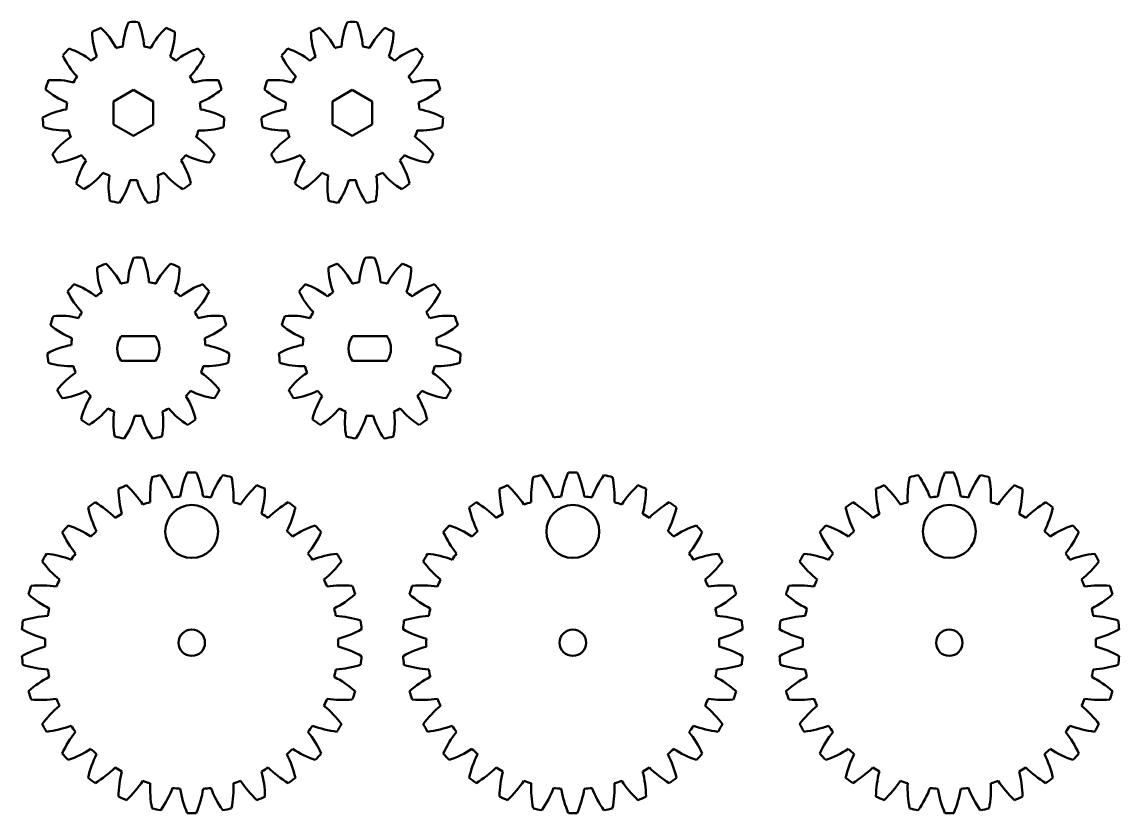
# Model space of a CAD drawing. Header units: millimetres. Extents: x 24 to 236, y 419 to 509.
# Drawn here: x 111.9 to 236.4, y 419.1 to 508.8 of the extents above; entities that cross this region are included whole.
import ezdxf

# ---------------------------------------------------------------- set-up
doc = ezdxf.new("R2010")
doc.units = ezdxf.units.MM
doc.layers.add('Visible (ANSI)', color=7, linetype='Continuous', lineweight=50)

msp = doc.modelspace()

# ---------------------------------------------------------------- linework, layer by layer
at = {"layer": 'Visible (ANSI)'}
for p, q in [((122.3, 499.77), (124.55, 501.07)), ((124.55, 501.07), (126.8, 499.77)), ((147.12, 499.77), (149.37, 501.07)), ((149.37, 501.07), (151.62, 499.77)), ((122.3, 497.17), (122.3, 499.77)), ((126.8, 499.77), (126.8, 497.17)), ((147.12, 497.17), (147.12, 499.77)), ((151.62, 499.77), (151.62, 497.17)), ((124.55, 495.87), (122.3, 497.17)), ((126.8, 497.17), (124.55, 495.87)), ((149.37, 495.87), (147.12, 497.17)), ((151.62, 497.17), (149.37, 495.87)), ((123.15, 473.14), (127.05, 473.14)), ((149.41, 473.14), (153.31, 473.14)), ((127.05, 470.34), (123.15, 470.34)), ((153.31, 470.34), (149.41, 470.34))]:
    msp.add_line(p, q, dxfattribs=at)
for centre, radius in [((131.16, 451.01), 3), ((174.39, 451.01), 3), ((217.1, 451.01), 3), ((131.16, 438.39), 1.5), ((174.39, 438.39), 1.5), ((217.1, 438.39), 1.5)]:
    msp.add_circle(centre, radius, dxfattribs=at)
for centre, radius, start, end in [((124.55, 498.47), 10.32, 111, 117), ((115.07, 501.92), 8.47, 27.5157, 46.9142), ((131.81, 505.48), 8.47, 157.0858, 176.4843), ((124.55, 498.47), 10.32, 87, 93), ((117.3, 505.48), 8.47, 3.5157, 22.9142), ((134.03, 501.92), 8.47, 133.0858, 152.4843), ((124.55, 498.47), 10.32, 63, 69), ((149.37, 498.47), 10.32, 111, 117), ((139.89, 501.92), 8.47, 27.5157, 46.9142), ((156.62, 505.48), 8.47, 157.0858, 176.4843), ((149.37, 498.47), 10.32, 87, 93), ((142.11, 505.48), 8.47, 3.5157, 22.9142), ((158.85, 501.92), 8.47, 133.0858, 152.4843), ((149.37, 498.47), 10.32, 63, 69), ((128.33, 507.82), 8.47, 181.0858, 200.4843), ((120.77, 507.82), 8.47, 339.5157, 358.9142), ((153.15, 507.82), 8.47, 181.0858, 200.4843), ((145.59, 507.82), 8.47, 339.5157, 358.9142), ((124.55, 498.47), 10.32, 135, 141), ((114.49, 497.76), 8.47, 51.5157, 70.9142), ((124.55, 498.47), 7.62, 99, 105), ((124.55, 498.47), 7.62, 75, 81), ((134.62, 497.76), 8.47, 109.0858, 128.4843), ((124.55, 498.47), 10.32, 39, 45), ((149.37, 498.47), 10.32, 135, 141), ((139.3, 497.76), 8.47, 51.5157, 70.9142), ((149.37, 498.47), 7.62, 99, 105), ((149.37, 498.47), 7.62, 75, 81), ((159.43, 497.76), 8.47, 109.0858, 128.4843), ((149.37, 498.47), 10.32, 39, 45), ((124.2, 508.55), 8.47, 205.0858, 224.4843), ((124.55, 498.47), 7.62, 123, 129), ((124.55, 498.47), 7.62, 51, 57), ((124.91, 508.55), 8.47, 315.5157, 334.9142), ((149.02, 508.55), 8.47, 205.0858, 224.4843), ((149.37, 498.47), 7.62, 123, 129), ((149.37, 498.47), 7.62, 51, 57), ((149.72, 508.55), 8.47, 315.5157, 334.9142), ((124.55, 498.47), 10.32, 159, 165), ((115.65, 493.73), 8.47, 75.5157, 94.9142), ((124.55, 498.47), 7.62, 147, 153), ((124.55, 498.47), 7.62, 27, 33), ((133.46, 493.73), 8.47, 85.0858, 104.4843), ((124.55, 498.47), 10.32, 15, 21), ((149.37, 498.47), 10.32, 159, 165), ((140.46, 493.73), 8.47, 75.5157, 94.9142), ((149.37, 498.47), 7.62, 147, 153), ((149.37, 498.47), 7.62, 27, 33), ((158.27, 493.73), 8.47, 85.0858, 104.4843), ((149.37, 498.47), 10.32, 15, 21), ((120.13, 507.54), 8.47, 229.0858, 248.4843), ((128.98, 507.54), 8.47, 291.5157, 310.9142), ((144.95, 507.54), 8.47, 229.0858, 248.4843), ((153.79, 507.54), 8.47, 291.5157, 310.9142), ((124.55, 498.47), 7.62, 171, 177), ((124.55, 498.47), 7.62, 3, 9), ((149.37, 498.47), 7.62, 171, 177), ((149.37, 498.47), 7.62, 3, 9), ((118.34, 490.52), 8.47, 99.5157, 118.9142), ((124.55, 498.47), 10.32, 183, 189), ((130.76, 490.52), 8.47, 61.0858, 80.4843), ((124.55, 498.47), 10.32, 351, 357), ((143.16, 490.52), 8.47, 99.5157, 118.9142), ((149.37, 498.47), 10.32, 183, 189), ((155.58, 490.52), 8.47, 61.0858, 80.4843), ((149.37, 498.47), 10.32, 351, 357), ((116.83, 504.95), 8.47, 253.0858, 272.4843), ((132.28, 504.95), 8.47, 267.5157, 286.9142), ((141.64, 504.95), 8.47, 253.0858, 272.4843), ((157.09, 504.95), 8.47, 267.5157, 286.9142), ((122.11, 488.68), 8.47, 123.5157, 142.9142), ((124.55, 498.47), 7.62, 195, 201), ((124.55, 498.47), 7.62, 339, 345), ((126.99, 488.68), 8.47, 37.0858, 56.4843), ((146.93, 488.68), 8.47, 123.5157, 142.9142), ((149.37, 498.47), 7.62, 195, 201), ((149.37, 498.47), 7.62, 339, 345), ((151.81, 488.68), 8.47, 37.0858, 56.4843), ((124.55, 498.47), 10.32, 207, 213), ((114.86, 501.25), 8.47, 277.0858, 296.4843), ((126.31, 488.53), 8.47, 147.5157, 166.9142), ((124.55, 498.47), 7.62, 219, 225), ((124.55, 498.47), 7.62, 315, 321), ((122.8, 488.53), 8.47, 13.0858, 32.4843), ((134.25, 501.25), 8.47, 243.5157, 262.9142), ((124.55, 498.47), 10.32, 327, 333), ((149.37, 498.47), 10.32, 207, 213), ((139.67, 501.25), 8.47, 277.0858, 296.4843), ((151.12, 488.53), 8.47, 147.5157, 166.9142), ((149.37, 498.47), 7.62, 219, 225), ((149.37, 498.47), 7.62, 315, 321), ((147.61, 488.53), 8.47, 13.0858, 32.4843), ((159.06, 501.25), 8.47, 243.5157, 262.9142), ((149.37, 498.47), 10.32, 327, 333), ((114.56, 497.07), 8.47, 301.0858, 320.4843), ((124.55, 498.47), 7.62, 243, 249), ((124.55, 498.47), 7.62, 291, 297), ((134.54, 497.07), 8.47, 219.5157, 238.9142), ((139.38, 497.07), 8.47, 301.0858, 320.4843), ((149.37, 498.47), 7.62, 243, 249), ((149.37, 498.47), 7.62, 291, 297), ((159.36, 497.07), 8.47, 219.5157, 238.9142), ((124.55, 498.47), 10.32, 231, 237), ((130.2, 490.11), 8.47, 171.5157, 190.9142), ((116, 493.12), 8.47, 325.0858, 344.4843), ((124.55, 498.47), 7.62, 267, 273), ((133.11, 493.12), 8.47, 195.5157, 214.9142), ((118.91, 490.11), 8.47, 349.0858, 8.4843), ((124.55, 498.47), 10.32, 303, 309), ((149.37, 498.47), 10.32, 231, 237), ((155.01, 490.11), 8.47, 171.5157, 190.9142), ((140.81, 493.12), 8.47, 325.0858, 344.4843), ((149.37, 498.47), 7.62, 267, 273), ((157.92, 493.12), 8.47, 195.5157, 214.9142), ((143.72, 490.11), 8.47, 349.0858, 8.4843), ((149.37, 498.47), 10.32, 303, 309), ((124.55, 498.47), 10.32, 255, 261), ((124.55, 498.47), 10.32, 279, 285), ((149.37, 498.47), 10.32, 255, 261), ((149.37, 498.47), 10.32, 279, 285), ((132.36, 478.74), 8.47, 157.0858, 176.4843), ((125.1, 471.74), 10.32, 87, 93), ((117.85, 478.74), 8.47, 3.5157, 22.9142), ((158.62, 478.74), 8.47, 157.0858, 176.4843), ((151.36, 471.74), 10.32, 87, 93), ((144.1, 478.74), 8.47, 3.5157, 22.9142), ((125.1, 471.74), 10.32, 111, 117), ((128.88, 481.09), 8.47, 181.0858, 200.4843), ((115.62, 475.19), 8.47, 27.5157, 46.9142), ((134.58, 475.19), 8.47, 133.0858, 152.4843), ((125.1, 471.74), 10.32, 63, 69), ((121.32, 481.09), 8.47, 339.5157, 358.9142), ((151.36, 471.74), 10.32, 111, 117), ((155.14, 481.09), 8.47, 181.0858, 200.4843), ((141.88, 475.19), 8.47, 27.5157, 46.9142), ((160.84, 475.19), 8.47, 133.0858, 152.4843), ((151.36, 471.74), 10.32, 63, 69), ((147.58, 481.09), 8.47, 339.5157, 358.9142), ((125.1, 471.74), 7.62, 99, 105), ((125.1, 471.74), 7.62, 75, 81), ((151.36, 471.74), 7.62, 99, 105), ((151.36, 471.74), 7.62, 75, 81), ((125.1, 471.74), 10.32, 135, 141), ((124.75, 481.82), 8.47, 205.0858, 224.4843), ((115.04, 471.03), 8.47, 51.5157, 70.9142), ((125.1, 471.74), 7.62, 123, 129), ((125.1, 471.74), 7.62, 51, 57), ((135.17, 471.03), 8.47, 109.0858, 128.4843), ((125.45, 481.82), 8.47, 315.5157, 334.9142), ((125.1, 471.74), 10.32, 39, 45), ((151.36, 471.74), 10.32, 135, 141), ((151.01, 481.82), 8.47, 205.0858, 224.4843), ((141.3, 471.03), 8.47, 51.5157, 70.9142), ((151.36, 471.74), 7.62, 123, 129), ((151.36, 471.74), 7.62, 51, 57), ((161.42, 471.03), 8.47, 109.0858, 128.4843), ((151.71, 481.82), 8.47, 315.5157, 334.9142), ((151.36, 471.74), 10.32, 39, 45), ((116.2, 467), 8.47, 75.5157, 94.9142), ((125.1, 471.74), 7.62, 147, 153), ((125.1, 471.74), 7.62, 27, 33), ((134.01, 467), 8.47, 85.0858, 104.4843), ((142.45, 467), 8.47, 75.5157, 94.9142), ((151.36, 471.74), 7.62, 147, 153), ((151.36, 471.74), 7.62, 27, 33), ((160.27, 467), 8.47, 85.0858, 104.4843), ((125.1, 471.74), 10.32, 159, 165), ((120.68, 480.81), 8.47, 229.0858, 248.4843), ((129.53, 480.81), 8.47, 291.5157, 310.9142), ((125.1, 471.74), 10.32, 15, 21), ((151.36, 471.74), 10.32, 159, 165), ((146.94, 480.81), 8.47, 229.0858, 248.4843), ((155.78, 480.81), 8.47, 291.5157, 310.9142), ((151.36, 471.74), 10.32, 15, 21), ((125.1, 471.74), 2.4, 144.3147, 215.6853), ((125.1, 471.74), 2.4, 324.3147, 35.6853), ((151.36, 471.74), 2.4, 144.3147, 215.6853), ((151.36, 471.74), 2.4, 324.3147, 35.6853), ((118.89, 463.79), 8.47, 99.5157, 118.9142), ((125.1, 471.74), 7.62, 171, 177), ((125.1, 471.74), 7.62, 3, 9), ((131.31, 463.79), 8.47, 61.0858, 80.4843), ((145.15, 463.79), 8.47, 99.5157, 118.9142), ((151.36, 471.74), 7.62, 171, 177), ((151.36, 471.74), 7.62, 3, 9), ((157.57, 463.79), 8.47, 61.0858, 80.4843), ((125.1, 471.74), 10.32, 183, 189), ((125.1, 471.74), 10.32, 351, 357), ((151.36, 471.74), 10.32, 183, 189), ((151.36, 471.74), 10.32, 351, 357), ((117.38, 478.22), 8.47, 253.0858, 272.4843), ((125.1, 471.74), 7.62, 195, 201), ((125.1, 471.74), 7.62, 339, 345), ((132.83, 478.22), 8.47, 267.5157, 286.9142), ((143.63, 478.22), 8.47, 253.0858, 272.4843), ((151.36, 471.74), 7.62, 195, 201), ((151.36, 471.74), 7.62, 339, 345), ((159.09, 478.22), 8.47, 267.5157, 286.9142), ((122.66, 461.95), 8.47, 123.5157, 142.9142), ((127.54, 461.95), 8.47, 37.0858, 56.4843), ((148.92, 461.95), 8.47, 123.5157, 142.9142), ((153.8, 461.95), 8.47, 37.0858, 56.4843), ((125.1, 471.74), 10.32, 207, 213), ((115.41, 474.52), 8.47, 277.0858, 296.4843), ((125.1, 471.74), 7.62, 219, 225), ((125.1, 471.74), 7.62, 315, 321), ((134.8, 474.52), 8.47, 243.5157, 262.9142), ((125.1, 471.74), 10.32, 327, 333), ((151.36, 471.74), 10.32, 207, 213), ((141.66, 474.52), 8.47, 277.0858, 296.4843), ((151.36, 471.74), 7.62, 219, 225), ((151.36, 471.74), 7.62, 315, 321), ((161.06, 474.52), 8.47, 243.5157, 262.9142), ((151.36, 471.74), 10.32, 327, 333), ((126.86, 461.8), 8.47, 147.5157, 166.9142), ((123.35, 461.8), 8.47, 13.0858, 32.4843), ((153.11, 461.8), 8.47, 147.5157, 166.9142), ((149.61, 461.8), 8.47, 13.0858, 32.4843), ((115.11, 470.33), 8.47, 301.0858, 320.4843), ((125.1, 471.74), 7.62, 243, 249), ((130.75, 463.37), 8.47, 171.5157, 190.9142), ((119.46, 463.37), 8.47, 349.0858, 8.4843), ((125.1, 471.74), 7.62, 291, 297), ((135.09, 470.33), 8.47, 219.5157, 238.9142), ((141.37, 470.33), 8.47, 301.0858, 320.4843), ((151.36, 471.74), 7.62, 243, 249), ((157, 463.37), 8.47, 171.5157, 190.9142), ((145.72, 463.37), 8.47, 349.0858, 8.4843), ((151.36, 471.74), 7.62, 291, 297), ((161.35, 470.33), 8.47, 219.5157, 238.9142), ((125.1, 471.74), 10.32, 231, 237), ((116.55, 466.39), 8.47, 325.0858, 344.4843), ((125.1, 471.74), 7.62, 267, 273), ((133.66, 466.39), 8.47, 195.5157, 214.9142), ((125.1, 471.74), 10.32, 303, 309), ((151.36, 471.74), 10.32, 231, 237), ((142.81, 466.39), 8.47, 325.0858, 344.4843), ((151.36, 471.74), 7.62, 267, 273), ((159.92, 466.39), 8.47, 195.5157, 214.9142), ((151.36, 471.74), 10.32, 303, 309), ((125.1, 471.74), 10.32, 255, 261), ((125.1, 471.74), 10.32, 279, 285), ((151.36, 471.74), 10.32, 255, 261), ((151.36, 471.74), 10.32, 279, 285), ((138.41, 454.88), 11.98, 168.933, 182.6336), ((131.16, 438.39), 19.32, 100.5, 103.5), ((117.83, 450.5), 11.98, 21.3664, 35.067), ((141.67, 453.01), 11.98, 156.933, 170.6336), ((131.16, 438.39), 19.32, 88.5, 91.5), ((120.64, 453.01), 11.98, 9.3664, 23.067), ((144.48, 450.5), 11.98, 144.933, 158.6336), ((131.16, 438.39), 19.32, 76.5, 79.5), ((123.91, 454.88), 11.98, 357.3664, 11.067), ((181.64, 454.88), 11.98, 168.933, 182.6336), ((174.39, 438.39), 19.32, 100.5, 103.5), ((161.06, 450.5), 11.98, 21.3664, 35.067), ((184.9, 453.01), 11.98, 156.933, 170.6336), ((174.39, 438.39), 19.32, 88.5, 91.5), ((163.87, 453.01), 11.98, 9.3664, 23.067), ((187.71, 450.5), 11.98, 144.933, 158.6336), ((174.39, 438.39), 19.32, 76.5, 79.5), ((167.14, 454.88), 11.98, 357.3664, 11.067), ((224.35, 454.88), 11.98, 168.933, 182.6336), ((217.1, 438.39), 19.32, 100.5, 103.5), ((203.77, 450.5), 11.98, 21.3664, 35.067), ((227.62, 453.01), 11.98, 156.933, 170.6336), ((217.1, 438.39), 19.32, 88.5, 91.5), ((206.58, 453.01), 11.98, 9.3664, 23.067), ((230.42, 450.5), 11.98, 144.933, 158.6336), ((217.1, 438.39), 19.32, 76.5, 79.5), ((209.85, 454.88), 11.98, 357.3664, 11.067), ((131.16, 438.39), 19.32, 112.5, 115.5), ((134.82, 456.03), 11.98, 180.933, 194.6336), ((115.6, 447.47), 11.98, 33.3664, 47.067), ((146.71, 447.47), 11.98, 132.933, 146.6336), ((131.16, 438.39), 19.32, 64.5, 67.5), ((127.49, 456.03), 11.98, 345.3664, 359.067), ((174.39, 438.39), 19.32, 112.5, 115.5), ((178.05, 456.03), 11.98, 180.933, 194.6336), ((158.83, 447.47), 11.98, 33.3664, 47.067), ((189.94, 447.47), 11.98, 132.933, 146.6336), ((174.39, 438.39), 19.32, 64.5, 67.5), ((170.72, 456.03), 11.98, 345.3664, 359.067), ((217.1, 438.39), 19.32, 112.5, 115.5), ((220.76, 456.03), 11.98, 180.933, 194.6336), ((201.54, 447.47), 11.98, 33.3664, 47.067), ((232.65, 447.47), 11.98, 132.933, 146.6336), ((217.1, 438.39), 19.32, 64.5, 67.5), ((213.43, 456.03), 11.98, 345.3664, 359.067), ((131.16, 438.39), 19.32, 124.5, 127.5), ((114.05, 444.04), 11.98, 45.3664, 59.067), ((131.16, 438.39), 16.62, 106.5, 109.5), ((131.16, 438.39), 16.62, 94.5, 97.5), ((131.16, 438.39), 16.62, 82.5, 85.5), ((131.16, 438.39), 16.62, 70.5, 73.5), ((148.26, 444.04), 11.98, 120.933, 134.6336), ((131.16, 438.39), 19.32, 52.5, 55.5), ((174.39, 438.39), 19.32, 124.5, 127.5), ((157.28, 444.04), 11.98, 45.3664, 59.067), ((174.39, 438.39), 16.62, 106.5, 109.5), ((174.39, 438.39), 16.62, 94.5, 97.5), ((174.39, 438.39), 16.62, 82.5, 85.5), ((174.39, 438.39), 16.62, 70.5, 73.5), ((191.49, 444.04), 11.98, 120.933, 134.6336), ((174.39, 438.39), 19.32, 52.5, 55.5), ((217.1, 438.39), 19.32, 124.5, 127.5), ((199.99, 444.04), 11.98, 45.3664, 59.067), ((217.1, 438.39), 16.62, 106.5, 109.5), ((217.1, 438.39), 16.62, 94.5, 97.5), ((217.1, 438.39), 16.62, 82.5, 85.5), ((217.1, 438.39), 16.62, 70.5, 73.5), ((234.2, 444.04), 11.98, 120.933, 134.6336), ((217.1, 438.39), 19.32, 52.5, 55.5), ((131.07, 456.4), 11.98, 192.933, 206.6336), ((131.24, 456.4), 11.98, 333.3664, 347.067), ((174.3, 456.4), 11.98, 192.933, 206.6336), ((174.47, 456.4), 11.98, 333.3664, 347.067), ((217.01, 456.4), 11.98, 192.933, 206.6336), ((217.18, 456.4), 11.98, 333.3664, 347.067), ((131.16, 438.39), 16.62, 118.5, 121.5), ((131.16, 438.39), 16.62, 58.5, 61.5), ((174.39, 438.39), 16.62, 118.5, 121.5), ((174.39, 438.39), 16.62, 58.5, 61.5), ((217.1, 438.39), 16.62, 118.5, 121.5), ((217.1, 438.39), 16.62, 58.5, 61.5), ((131.16, 438.39), 19.32, 136.5, 139.5), ((127.33, 455.99), 11.98, 204.933, 218.6336), ((113.25, 440.36), 11.98, 57.3664, 71.067), ((131.16, 438.39), 16.62, 130.5, 133.5), ((131.16, 438.39), 16.62, 46.5, 49.5), ((149.06, 440.36), 11.98, 108.933, 122.6336), ((134.98, 455.99), 11.98, 321.3664, 335.067), ((131.16, 438.39), 19.32, 40.5, 43.5), ((174.39, 438.39), 19.32, 136.5, 139.5), ((170.56, 455.99), 11.98, 204.933, 218.6336), ((156.48, 440.36), 11.98, 57.3664, 71.067), ((174.39, 438.39), 16.62, 130.5, 133.5), ((174.39, 438.39), 16.62, 46.5, 49.5), ((192.29, 440.36), 11.98, 108.933, 122.6336), ((178.21, 455.99), 11.98, 321.3664, 335.067), ((174.39, 438.39), 19.32, 40.5, 43.5), ((217.1, 438.39), 19.32, 136.5, 139.5), ((213.27, 455.99), 11.98, 204.933, 218.6336), ((199.19, 440.36), 11.98, 57.3664, 71.067), ((217.1, 438.39), 16.62, 130.5, 133.5), ((217.1, 438.39), 16.62, 46.5, 49.5), ((235, 440.36), 11.98, 108.933, 122.6336), ((220.92, 455.99), 11.98, 321.3664, 335.067), ((217.1, 438.39), 19.32, 40.5, 43.5), ((131.16, 438.39), 19.32, 148.5, 151.5), ((113.24, 436.59), 11.98, 69.3664, 83.067), ((131.16, 438.39), 16.62, 142.5, 145.5), ((131.16, 438.39), 16.62, 34.5, 37.5), ((149.08, 436.59), 11.98, 96.933, 110.6336), ((131.16, 438.39), 19.32, 28.5, 31.5), ((174.39, 438.39), 19.32, 148.5, 151.5), ((156.47, 436.59), 11.98, 69.3664, 83.067), ((174.39, 438.39), 16.62, 142.5, 145.5), ((174.39, 438.39), 16.62, 34.5, 37.5), ((192.31, 436.59), 11.98, 96.933, 110.6336), ((174.39, 438.39), 19.32, 28.5, 31.5), ((217.1, 438.39), 19.32, 148.5, 151.5), ((199.18, 436.59), 11.98, 69.3664, 83.067), ((217.1, 438.39), 16.62, 142.5, 145.5), ((217.1, 438.39), 16.62, 34.5, 37.5), ((235.02, 436.59), 11.98, 96.933, 110.6336), ((217.1, 438.39), 19.32, 28.5, 31.5), ((123.76, 454.81), 11.98, 216.933, 230.6336), ((138.56, 454.81), 11.98, 309.3664, 323.067), ((166.99, 454.81), 11.98, 216.933, 230.6336), ((181.79, 454.81), 11.98, 309.3664, 323.067), ((209.7, 454.81), 11.98, 216.933, 230.6336), ((224.5, 454.81), 11.98, 309.3664, 323.067), ((131.16, 438.39), 19.32, 160.5, 163.5), ((114, 432.91), 11.98, 81.3664, 95.067), ((131.16, 438.39), 16.62, 154.5, 157.5), ((131.16, 438.39), 16.62, 22.5, 25.5), ((148.31, 432.91), 11.98, 84.933, 98.6336), ((131.16, 438.39), 19.32, 16.5, 19.5), ((174.39, 438.39), 19.32, 160.5, 163.5), ((157.23, 432.91), 11.98, 81.3664, 95.067), ((174.39, 438.39), 16.62, 154.5, 157.5), ((174.39, 438.39), 16.62, 22.5, 25.5), ((191.54, 432.91), 11.98, 84.933, 98.6336), ((174.39, 438.39), 19.32, 16.5, 19.5), ((217.1, 438.39), 19.32, 160.5, 163.5), ((199.94, 432.91), 11.98, 81.3664, 95.067), ((217.1, 438.39), 16.62, 154.5, 157.5), ((217.1, 438.39), 16.62, 22.5, 25.5), ((234.25, 432.91), 11.98, 84.933, 98.6336), ((217.1, 438.39), 19.32, 16.5, 19.5), ((120.5, 452.91), 11.98, 228.933, 242.6336), ((141.81, 452.91), 11.98, 297.3664, 311.067), ((163.73, 452.91), 11.98, 228.933, 242.6336), ((185.04, 452.91), 11.98, 297.3664, 311.067), ((206.44, 452.91), 11.98, 228.933, 242.6336), ((227.75, 452.91), 11.98, 297.3664, 311.067), ((131.16, 438.39), 16.62, 166.5, 169.5), ((131.16, 438.39), 16.62, 10.5, 13.5), ((174.39, 438.39), 16.62, 166.5, 169.5), ((174.39, 438.39), 16.62, 10.5, 13.5), ((217.1, 438.39), 16.62, 166.5, 169.5), ((217.1, 438.39), 16.62, 10.5, 13.5), ((131.16, 438.39), 19.32, 172.5, 175.5), ((115.52, 429.46), 11.98, 93.3664, 107.067), ((146.79, 429.46), 11.98, 72.933, 86.6336), ((131.16, 438.39), 19.32, 4.5, 7.5), ((174.39, 438.39), 19.32, 172.5, 175.5), ((158.75, 429.46), 11.98, 93.3664, 107.067), ((190.02, 429.46), 11.98, 72.933, 86.6336), ((174.39, 438.39), 19.32, 4.5, 7.5), ((217.1, 438.39), 19.32, 172.5, 175.5), ((201.46, 429.46), 11.98, 93.3664, 107.067), ((232.73, 429.46), 11.98, 72.933, 86.6336), ((217.1, 438.39), 19.32, 4.5, 7.5), ((117.72, 450.38), 11.98, 240.933, 254.6336), ((144.6, 450.38), 11.98, 285.3664, 299.067), ((160.95, 450.38), 11.98, 240.933, 254.6336), ((187.83, 450.38), 11.98, 285.3664, 299.067), ((203.66, 450.38), 11.98, 240.933, 254.6336), ((230.54, 450.38), 11.98, 285.3664, 299.067), ((131.16, 438.39), 16.62, 178.5, 181.5), ((131.16, 438.39), 16.62, 358.5, 1.5), ((174.39, 438.39), 16.62, 178.5, 181.5), ((174.39, 438.39), 16.62, 358.5, 1.5), ((217.1, 438.39), 16.62, 178.5, 181.5), ((217.1, 438.39), 16.62, 358.5, 1.5), ((117.72, 426.4), 11.98, 105.3664, 119.067), ((131.16, 438.39), 19.32, 184.5, 187.5), ((144.6, 426.4), 11.98, 60.933, 74.6336), ((131.16, 438.39), 19.32, 352.5, 355.5), ((160.95, 426.4), 11.98, 105.3664, 119.067), ((174.39, 438.39), 19.32, 184.5, 187.5), ((187.83, 426.4), 11.98, 60.933, 74.6336), ((174.39, 438.39), 19.32, 352.5, 355.5), ((203.66, 426.4), 11.98, 105.3664, 119.067), ((217.1, 438.39), 19.32, 184.5, 187.5), ((230.54, 426.4), 11.98, 60.933, 74.6336), ((217.1, 438.39), 19.32, 352.5, 355.5), ((115.52, 447.32), 11.98, 252.933, 266.6336), ((146.79, 447.32), 11.98, 273.3664, 287.067), ((158.75, 447.32), 11.98, 252.933, 266.6336), ((190.02, 447.32), 11.98, 273.3664, 287.067), ((201.46, 447.32), 11.98, 252.933, 266.6336), ((232.73, 447.32), 11.98, 273.3664, 287.067), ((120.5, 423.87), 11.98, 117.3664, 131.067), ((131.16, 438.39), 16.62, 190.5, 193.5), ((131.16, 438.39), 16.62, 346.5, 349.5), ((141.81, 423.87), 11.98, 48.933, 62.6336), ((163.73, 423.87), 11.98, 117.3664, 131.067), ((174.39, 438.39), 16.62, 190.5, 193.5), ((174.39, 438.39), 16.62, 346.5, 349.5), ((185.04, 423.87), 11.98, 48.933, 62.6336), ((206.44, 423.87), 11.98, 117.3664, 131.067), ((217.1, 438.39), 16.62, 190.5, 193.5), ((217.1, 438.39), 16.62, 346.5, 349.5), ((227.75, 423.87), 11.98, 48.933, 62.6336), ((131.16, 438.39), 19.32, 196.5, 199.5), ((114, 443.88), 11.98, 264.933, 278.6336), ((131.16, 438.39), 16.62, 202.5, 205.5), ((131.16, 438.39), 16.62, 334.5, 337.5), ((148.31, 443.88), 11.98, 261.3664, 275.067), ((131.16, 438.39), 19.32, 340.5, 343.5), ((174.39, 438.39), 19.32, 196.5, 199.5), ((157.23, 443.88), 11.98, 264.933, 278.6336), ((174.39, 438.39), 16.62, 202.5, 205.5), ((174.39, 438.39), 16.62, 334.5, 337.5), ((191.54, 443.88), 11.98, 261.3664, 275.067), ((174.39, 438.39), 19.32, 340.5, 343.5), ((217.1, 438.39), 19.32, 196.5, 199.5), ((199.94, 443.88), 11.98, 264.933, 278.6336), ((217.1, 438.39), 16.62, 202.5, 205.5), ((217.1, 438.39), 16.62, 334.5, 337.5), ((234.25, 443.88), 11.98, 261.3664, 275.067), ((217.1, 438.39), 19.32, 340.5, 343.5), ((123.76, 421.97), 11.98, 129.3664, 143.067), ((138.56, 421.97), 11.98, 36.933, 50.6336), ((166.99, 421.97), 11.98, 129.3664, 143.067), ((181.79, 421.97), 11.98, 36.933, 50.6336), ((209.7, 421.97), 11.98, 129.3664, 143.067), ((224.5, 421.97), 11.98, 36.933, 50.6336), ((131.16, 438.39), 19.32, 208.5, 211.5), ((113.24, 440.19), 11.98, 276.933, 290.6336), ((127.33, 420.79), 11.98, 141.3664, 155.067), ((131.16, 438.39), 16.62, 214.5, 217.5), ((131.16, 438.39), 16.62, 322.5, 325.5), ((134.98, 420.79), 11.98, 24.933, 38.6336), ((149.08, 440.19), 11.98, 249.3664, 263.067), ((131.16, 438.39), 19.32, 328.5, 331.5), ((174.39, 438.39), 19.32, 208.5, 211.5), ((156.47, 440.19), 11.98, 276.933, 290.6336), ((170.56, 420.79), 11.98, 141.3664, 155.067), ((174.39, 438.39), 16.62, 214.5, 217.5), ((174.39, 438.39), 16.62, 322.5, 325.5), ((178.21, 420.79), 11.98, 24.933, 38.6336), ((192.31, 440.19), 11.98, 249.3664, 263.067), ((174.39, 438.39), 19.32, 328.5, 331.5), ((217.1, 438.39), 19.32, 208.5, 211.5), ((199.18, 440.19), 11.98, 276.933, 290.6336), ((213.27, 420.79), 11.98, 141.3664, 155.067), ((217.1, 438.39), 16.62, 214.5, 217.5), ((217.1, 438.39), 16.62, 322.5, 325.5), ((220.92, 420.79), 11.98, 24.933, 38.6336), ((235.02, 440.19), 11.98, 249.3664, 263.067), ((217.1, 438.39), 19.32, 328.5, 331.5), ((131.16, 438.39), 19.32, 220.5, 223.5), ((113.25, 436.43), 11.98, 288.933, 302.6336), ((131.07, 420.38), 11.98, 153.3664, 167.067), ((131.16, 438.39), 16.62, 226.5, 229.5), ((131.16, 438.39), 16.62, 310.5, 313.5), ((131.24, 420.38), 11.98, 12.933, 26.6336), ((149.06, 436.43), 11.98, 237.3664, 251.067), ((131.16, 438.39), 19.32, 316.5, 319.5), ((174.39, 438.39), 19.32, 220.5, 223.5), ((156.48, 436.43), 11.98, 288.933, 302.6336), ((174.3, 420.38), 11.98, 153.3664, 167.067), ((174.39, 438.39), 16.62, 226.5, 229.5), ((174.39, 438.39), 16.62, 310.5, 313.5), ((174.47, 420.38), 11.98, 12.933, 26.6336), ((192.29, 436.43), 11.98, 237.3664, 251.067), ((174.39, 438.39), 19.32, 316.5, 319.5), ((217.1, 438.39), 19.32, 220.5, 223.5), ((199.19, 436.43), 11.98, 288.933, 302.6336), ((217.01, 420.38), 11.98, 153.3664, 167.067), ((217.1, 438.39), 16.62, 226.5, 229.5), ((217.1, 438.39), 16.62, 310.5, 313.5), ((217.18, 420.38), 11.98, 12.933, 26.6336), ((235, 436.43), 11.98, 237.3664, 251.067), ((217.1, 438.39), 19.32, 316.5, 319.5), ((114.05, 432.75), 11.98, 300.933, 314.6336), ((131.16, 438.39), 16.62, 238.5, 241.5), ((134.82, 420.76), 11.98, 165.3664, 179.067), ((131.16, 438.39), 16.62, 298.5, 301.5), ((127.49, 420.76), 11.98, 0.933, 14.6336), ((148.26, 432.75), 11.98, 225.3664, 239.067), ((157.28, 432.75), 11.98, 300.933, 314.6336), ((174.39, 438.39), 16.62, 238.5, 241.5), ((178.05, 420.76), 11.98, 165.3664, 179.067), ((174.39, 438.39), 16.62, 298.5, 301.5), ((170.72, 420.76), 11.98, 0.933, 14.6336), ((191.49, 432.75), 11.98, 225.3664, 239.067), ((199.99, 432.75), 11.98, 300.933, 314.6336), ((217.1, 438.39), 16.62, 238.5, 241.5), ((220.76, 420.76), 11.98, 165.3664, 179.067), ((217.1, 438.39), 16.62, 298.5, 301.5), ((213.43, 420.76), 11.98, 0.933, 14.6336), ((234.2, 432.75), 11.98, 225.3664, 239.067), ((131.16, 438.39), 19.32, 232.5, 235.5), ((115.6, 429.32), 11.98, 312.933, 326.6336), ((131.16, 438.39), 16.62, 250.5, 253.5), ((138.41, 421.91), 11.98, 177.3664, 191.067), ((123.91, 421.91), 11.98, 348.933, 2.6336), ((131.16, 438.39), 16.62, 286.5, 289.5), ((146.71, 429.32), 11.98, 213.3664, 227.067), ((131.16, 438.39), 19.32, 304.5, 307.5), ((174.39, 438.39), 19.32, 232.5, 235.5), ((158.83, 429.32), 11.98, 312.933, 326.6336), ((174.39, 438.39), 16.62, 250.5, 253.5), ((181.64, 421.91), 11.98, 177.3664, 191.067), ((167.14, 421.91), 11.98, 348.933, 2.6336), ((174.39, 438.39), 16.62, 286.5, 289.5), ((189.94, 429.32), 11.98, 213.3664, 227.067), ((174.39, 438.39), 19.32, 304.5, 307.5), ((217.1, 438.39), 19.32, 232.5, 235.5), ((201.54, 429.32), 11.98, 312.933, 326.6336), ((217.1, 438.39), 16.62, 250.5, 253.5), ((224.35, 421.91), 11.98, 177.3664, 191.067), ((209.85, 421.91), 11.98, 348.933, 2.6336), ((217.1, 438.39), 16.62, 286.5, 289.5), ((232.65, 429.32), 11.98, 213.3664, 227.067), ((217.1, 438.39), 19.32, 304.5, 307.5), ((131.16, 438.39), 19.32, 244.5, 247.5), ((117.83, 426.28), 11.98, 324.933, 338.6336), ((131.16, 438.39), 16.62, 262.5, 265.5), ((141.67, 423.77), 11.98, 189.3664, 203.067), ((120.64, 423.77), 11.98, 336.933, 350.6336), ((131.16, 438.39), 16.62, 274.5, 277.5), ((144.48, 426.28), 11.98, 201.3664, 215.067), ((131.16, 438.39), 19.32, 292.5, 295.5), ((174.39, 438.39), 19.32, 244.5, 247.5), ((161.06, 426.28), 11.98, 324.933, 338.6336), ((174.39, 438.39), 16.62, 262.5, 265.5), ((184.9, 423.77), 11.98, 189.3664, 203.067), ((163.87, 423.77), 11.98, 336.933, 350.6336), ((174.39, 438.39), 16.62, 274.5, 277.5), ((187.71, 426.28), 11.98, 201.3664, 215.067), ((174.39, 438.39), 19.32, 292.5, 295.5), ((217.1, 438.39), 19.32, 244.5, 247.5), ((203.77, 426.28), 11.98, 324.933, 338.6336), ((217.1, 438.39), 16.62, 262.5, 265.5), ((227.62, 423.77), 11.98, 189.3664, 203.067), ((206.58, 423.77), 11.98, 336.933, 350.6336), ((217.1, 438.39), 16.62, 274.5, 277.5), ((230.42, 426.28), 11.98, 201.3664, 215.067), ((217.1, 438.39), 19.32, 292.5, 295.5), ((131.16, 438.39), 19.32, 256.5, 259.5), ((131.16, 438.39), 19.32, 280.5, 283.5), ((174.39, 438.39), 19.32, 256.5, 259.5), ((174.39, 438.39), 19.32, 280.5, 283.5), ((217.1, 438.39), 19.32, 256.5, 259.5), ((217.1, 438.39), 19.32, 280.5, 283.5), ((131.16, 438.39), 19.32, 268.5, 271.5), ((174.39, 438.39), 19.32, 268.5, 271.5), ((217.1, 438.39), 19.32, 268.5, 271.5)]:
    msp.add_arc(centre, radius, start, end, dxfattribs=at)

doc.saveas('drawing.dxf')
